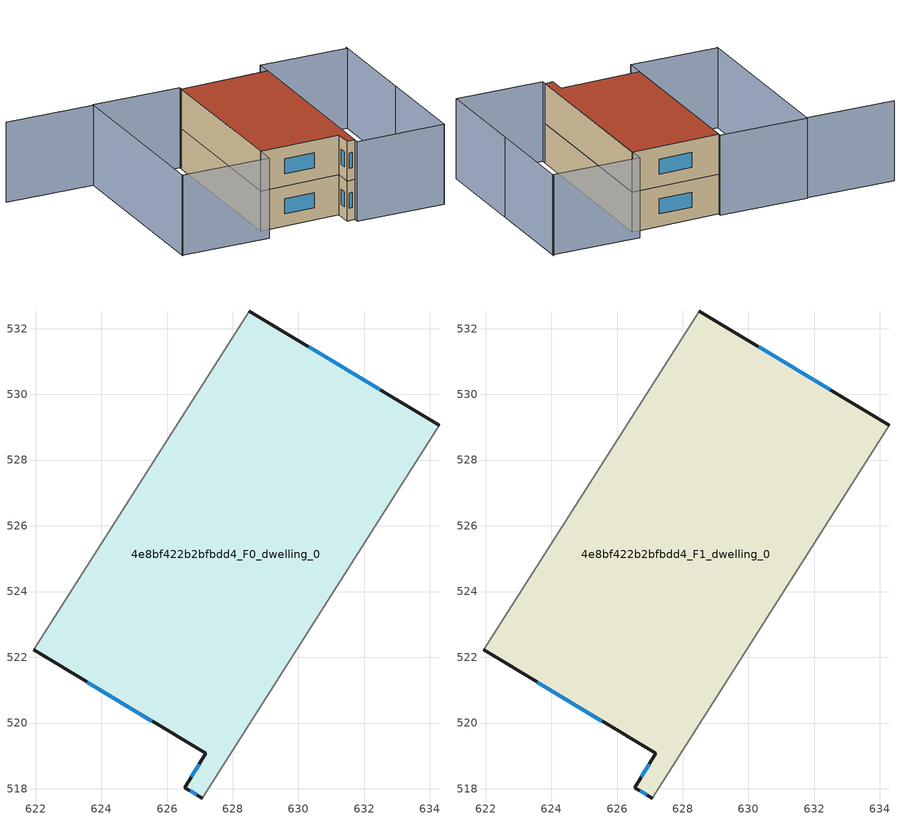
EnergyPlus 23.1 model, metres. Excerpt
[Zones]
4e8bf422b2bfbdd4_F0_dwelling_0
 floor ground (EU_floor_Construction): 634.29,529.06 627.07,517.72 626.55,518.04 627.17,519.08 621.94,522.23 628.5,532.54 z0
 wall outside (EU_wall_Construction): 634.29,529.06 628.5,532.54 / 621.94,522.23 627.17,519.08 626.55,518.04 627.07,517.72 z0:3
 wall adiabatic (EU_wall_Construction): 628.5,532.54 621.94,522.23 / 627.07,517.72 634.29,529.06 z0:3
 window (EU_Window_Construction): 632.49,530.14 630.31,531.45 / 626.71,517.94 626.91,517.82 / 626.98,518.75 626.74,518.36 / 623.57,521.24 625.54,520.06 z0.93:2.07
4e8bf422b2bfbdd4_F1_dwelling_0
 floor to 4e8bf422b2bfbdd4_F0_dwelling_0 (EU_floor_Construction): 634.29,529.06 627.07,517.72 626.55,518.04 627.17,519.08 621.94,522.23 628.5,532.54 z3
 wall outside (EU_wall_Construction): 634.29,529.06 628.5,532.54 / 621.94,522.23 627.17,519.08 626.55,518.04 627.07,517.72 z3:6
 wall adiabatic (EU_wall_Construction): 628.5,532.54 621.94,522.23 / 627.07,517.72 634.29,529.06 z3:6
 window (EU_Window_Construction): 632.49,530.14 630.31,531.45 / 626.71,517.94 626.91,517.82 / 626.98,518.75 626.74,518.36 / 623.57,521.24 625.54,520.06 z3.93:5.07
 roof outside (EU_roof_Construction): 627.07,517.72 634.29,529.06 628.5,532.54 621.94,522.23 627.17,519.08 626.55,518.04 z6
shading: 617.26,539.92 622.95,536.3 / 622.95,536.3 615.53,524.65 / 632.51,513.8 640.61,526.53 / 640.53,526.4 632.5,513.79 / 632.5,513.79 626.86,517.39 / 626.86,517.39 634.88,529.99 / 634.88,529.99 640.53,526.4 / 615.57,524.72 622.99,536.36 / 622.99,536.36 628.64,532.76 / 628.64,532.76 621.23,521.11 / 621.23,521.11 615.57,524.72 z0:6
[Building]
EU S2 Campaign: North Axis=0; Terrain=City; Solar Distribution=FullExterior
[Site:Location]
Montreal-Trudeau.Intl.AP: Latitude=45.4667; Longitude=-73.75; Time Zone=-5; Elevation=36
[SizingPeriod:WeatherFileDays]
AnnualSizingPeriod: Begin Month=1; Begin Day of Month=1; End Month=12; End Day of Month=31; Day of Week for Start Day=Monday; Use Weather File Daylight Saving Period=No; Use Weather File Rain and Snow Indicators=No
[MATERIAL]
EU_InternalMass_Material: Roughness=MediumRough; Thickness=0.1; Conductivity=1; Density=1800; Specific Heat=900; Thermal Absorptance=0.9; Solar Absorptance=0.7; Visible Absorptance=0.7
[MATERIAL:NOMASS] Roughness=MediumRough; Thermal Absorptance=0.9; Solar Absorptance=0.7; Visible Absorptance=0.7
Name | Thermal Resistance
EU_wall_NoMass; EU_floor_NoMass | 1.51479
EU_roof_NoMass | 2.84114
[WINDOWMATERIAL:SIMPLEGLAZINGSYSTEM]
EU_Window_SimpleGlazing: UFactor=3.53504; Solar Heat Gain Coefficient=0.8; Visible Transmittance=0.8
[CONSTRUCTION]
EU_wall_Construction: EU_wall_NoMass
EU_roof_Construction: EU_roof_NoMass
EU_floor_Construction: EU_floor_NoMass
EU_Window_Construction: EU_Window_SimpleGlazing
EU_InternalMass_Construction: EU_InternalMass_Material
[ZONE] Type=1; Multiplier=1; Ceiling Height=autocalculate; Floor Area=autocalculate; Part of Total Floor Area=Yes
Name | Volume
4e8bf422b2bfbdd4_F0_dwelling_0 | 249.742
4e8bf422b2bfbdd4_F1_dwelling_0 | 249.746
[INTERNALMASS] Construction=EU_InternalMass_Construction; Surface Area=83.2479
Name | Zone or ZoneList
4e8bf422b2bfbdd4_F0_dwelling_0_EU_InternalMass | 4e8bf422b2bfbdd4_F0_dwelling_0
4e8bf422b2bfbdd4_F1_dwelling_0_EU_InternalMass | 4e8bf422b2bfbdd4_F1_dwelling_0
[OTHEREQUIPMENT] Fuel Type=Electricity; Design Level Calculation Method=Watts/Area; Power per Zone Floor Area=1; Fraction Latent=0; Fraction Radiant=0; Fraction Lost=0; Carbon Dioxide Generation Rate=0; EndUse Subcategory=EU_Step8_InternalGains
Name | Zone or ZoneList or Space or SpaceList | Schedule
EU_Step8_InternalGain_4e8bf422b2bfbdd4_F0_dwelling_0_f000 | 4e8bf422b2bfbdd4_F0_dwelling_0 | EU_Step8_GainSchedule_4e8bf422b2bfbdd4_F0_dwelling_0_f000
EU_Step8_InternalGain_4e8bf422b2bfbdd4_F1_dwelling_0_f000 | 4e8bf422b2bfbdd4_F1_dwelling_0 | EU_Step8_GainSchedule_4e8bf422b2bfbdd4_F1_dwelling_0_f000
[ZONEVENTILATION:DESIGNFLOWRATE] Schedule=EU_AlwaysOn; Design Flow Rate Calculation Method=AirChanges/Hour; Air Changes per Hour=0.775154; Ventilation Type=Natural; Fan Pressure Rise=0; Fan Total Efficiency=1; Constant Term Coefficient=1; Temperature Term Coefficient=0; Velocity Term Coefficient=0; Velocity Squared Term Coefficient=0; Minimum Indoor Temperature=-100; Maximum Indoor Temperature=100; Delta Temperature=-100; Minimum Outdoor Temperature=-100; Maximum Outdoor Temperature=100; Maximum Wind Speed=40
Name | Zone or ZoneList or Space or SpaceList
EU_ConstantAir_4e8bf422b2bfbdd4_F0_dwelling_0 | 4e8bf422b2bfbdd4_F0_dwelling_0
EU_ConstantAir_4e8bf422b2bfbdd4_F1_dwelling_0 | 4e8bf422b2bfbdd4_F1_dwelling_0
[HVACTEMPLATE:THERMOSTAT] Constant Heating Setpoint=20; Constant Cooling Setpoint=50
EU_HeatOnly_4e8bf422b2bfbdd4_F0_dwelling_0; EU_HeatOnly_4e8bf422b2bfbdd4_F1_dwelling_0
[HVACTEMPLATE:ZONE:IDEALLOADSAIRSYSTEM] System Availability Schedule=EU_AlwaysOn; Maximum Heating Supply Air Temperature=50; Minimum Cooling Supply Air Temperature=13; Maximum Heating Supply Air Humidity Ratio=0.0156; Minimum Cooling Supply Air Humidity Ratio=0.0077; Heating Limit=NoLimit; Cooling Limit=NoLimit; Heating Availability Schedule=EU_AlwaysOn; Cooling Availability Schedule=EU_CoolingOff; Dehumidification Control Type=ConstantSensibleHeatRatio; Cooling Sensible Heat Ratio=0.7; Dehumidification Setpoint=60; Humidification Control Type=None; Humidification Setpoint=30; Outdoor Air Method=None; Outdoor Air Flow Rate per Person=0.00944; Outdoor Air Flow Rate per Zone Floor Area=0; Outdoor Air Flow Rate per Zone=0; Demand Controlled Ventilation Type=None; Outdoor Air Economizer Type=NoEconomizer; Heat Recovery Type=None; Sensible Heat Recovery Effectiveness=0.7; Latent Heat Recovery Effectiveness=0.65
Name | Template Thermostat
4e8bf422b2bfbdd4_F0_dwelling_0 | EU_HeatOnly_4e8bf422b2bfbdd4_F0_dwelling_0
4e8bf422b2bfbdd4_F1_dwelling_0 | EU_HeatOnly_4e8bf422b2bfbdd4_F1_dwelling_0
[SIZING:ZONE] Zone Cooling Design Supply Air Temperature Input Method=SupplyAirTemperature; Zone Cooling Design Supply Air Temperature=13; Zone Heating Design Supply Air Temperature Input Method=SupplyAirTemperature; Zone Heating Design Supply Air Temperature=50; Zone Cooling Design Supply Air Humidity Ratio=0.008; Zone Heating Design Supply Air Humidity Ratio=0.008; Cooling Design Air Flow Method=DesignDay; Cooling Design Air Flow Rate=0; Cooling Minimum Air Flow per Zone Floor Area=0.000762; Cooling Minimum Air Flow=0; Cooling Minimum Air Flow Fraction=0.2; Heating Design Air Flow Method=DesignDay; Heating Design Air Flow Rate=0; Heating Maximum Air Flow per Zone Floor Area=0.002032; Heating Maximum Air Flow=0.141576; Heating Maximum Air Flow Fraction=0.3; Account for Dedicated Outdoor Air System=No; Dedicated Outdoor Air System Control Strategy=NeutralSupplyAir; Dedicated Outdoor Air Low Setpoint Temperature for Design=autosize; Dedicated Outdoor Air High Setpoint Temperature for Design=autosize; Zone Load Sizing Method=Sensible Load Only No Latent Load; Zone Latent Cooling Design Supply Air Humidity Ratio Input Method=HumidityRatioDifference; Zone Cooling Design Supply Air Humidity Ratio Difference=0.005; Zone Latent Heating Design Supply Air Humidity Ratio Input Method=HumidityRatioDifference; Zone Humidification Design Supply Air Humidity Ratio Difference=0.005
4e8bf422b2bfbdd4_F0_dwelling_0; 4e8bf422b2bfbdd4_F1_dwelling_0
[SCHEDULE:CONSTANT]
Name | Hourly Value
EU_AlwaysOn | 1
EU_CoolingOff | 0
[SCHEDULE:FILE] Column Number=1; Rows to Skip at Top=0; Number of Hours of Data=8760; Column Separator=Comma; Interpolate to Timestep=No; Minutes per Item=60; Adjust Schedule for Daylight Savings=Yes
Name | File
EU_Step8_GainSchedule_4e8bf422b2bfbdd4_F0_dwelling_0_f000 | ../../schedules/4e8bf422b2bfbdd4/4e8bf422b2bfbdd4_F0_dwelling_0_f000_gain.csv
EU_Step8_GainSchedule_4e8bf422b2bfbdd4_F1_dwelling_0_f000 | ../../schedules/4e8bf422b2bfbdd4/4e8bf422b2bfbdd4_F1_dwelling_0_f000_gain.csv
